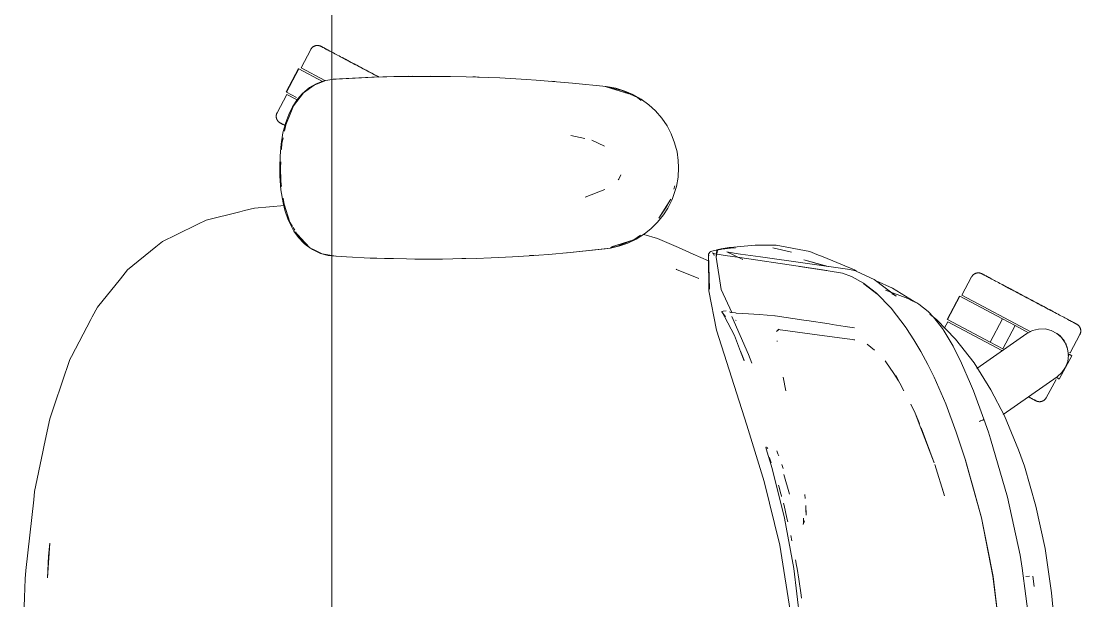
# Model space of a CAD drawing. Header units: millimetres. Extents: x 155927 to 295199, y -4084 to 97293.
# Drawn here: x 176316 to 176878, y 10478 to 10785 of the extents above; entities that cross this region are included whole.
import ezdxf

# ---------------------------------------------------------------- set-up
doc = ezdxf.new("R2010")
doc.units = ezdxf.units.MM
doc.header["$MEASUREMENT"] = 0
doc.layers.add('G-IMPT', color=8, linetype='CONTINUOUS', lineweight=9)
doc.layers.add('I-FURN', color=8, linetype='CONTINUOUS', lineweight=9)

msp = doc.modelspace()

# ---------------------------------------------------------------- linework, layer by layer
at = {"layer": 'G-IMPT'}
for p, q in [((176471.47, 10750.93), (176465.84, 10746.76)), ((176472.5, 10751.6), (176469.06, 10749.64)), ((176477.66, 10753.34), (176471.47, 10750.93)), ((176472.5, 10751.6), (176476.14, 10752.99)), ((176477.49, 10753.36), (176476.14, 10752.99)), ((176477.49, 10753.36), (176479.88, 10753.81)), ((176477.66, 10753.34), (176480.83, 10753.82)), ((176481.53, 10754.06), (176479.88, 10753.81)), ((176503.31, 10755.15), (176481.53, 10754.06)), ((176502.1, 10755.11), (176481.53, 10754.06)), ((176481.53, 10754.06), (176483.13, 10754.17)), ((176503.31, 10755.15), (176483.13, 10754.17)), ((176523.5, 10755.61), (176502.1, 10755.11)), ((176513.66, 10755.45), (176502.1, 10755.11)), ((176502.1, 10755.11), (176503.31, 10755.15)), ((176523.5, 10755.61), (176503.31, 10755.15)), ((176513.66, 10755.45), (176532.89, 10755.65)), ((176523.5, 10755.61), (176513.66, 10755.45)), ((176543.68, 10755.57), (176513.66, 10755.45)), ((176521.46, 10755.59), (176519.55, 10755.52)), ((176523.5, 10755.57), (176521.46, 10755.59)), ((176543.68, 10755.57), (176523.5, 10755.61)), ((176543.68, 10755.57), (176532.89, 10755.65)), ((176543.68, 10755.57), (176552.1, 10755.4)), ((176563.86, 10755.01), (176552.1, 10755.4)), ((176557.04, 10755.26), (176555.54, 10755.28)), ((176558.97, 10755.15), (176557.04, 10755.26)), ((176563.86, 10755.01), (176569.88, 10754.76)), ((176584.02, 10753.95), (176569.88, 10754.76)), ((176589.11, 10753.62), (176584.02, 10753.95)), ((176589.11, 10753.62), (176604.17, 10752.37)), ((176597.29, 10752.97), (176598.97, 10752.8)), ((176604.17, 10752.37), (176608.3, 10752.03)), ((176608.3, 10752.03), (176626.22, 10750.12)), ((176465.84, 10746.76), (176460.63, 10739.97)), ((176462.66, 10743.53), (176465.32, 10746.57)), ((176469.06, 10749.64), (176465.32, 10746.57)), ((176625.71, 10750.12), (176638.17, 10746.29)), ((176625.71, 10750.12), (176629.03, 10749.21)), ((176626.22, 10750.12), (176631.27, 10749.23)), ((176634.68, 10748.08), (176626.28, 10749.99)), ((176638.17, 10746.29), (176629.03, 10749.21)), ((176636.13, 10747.76), (176631.27, 10749.23)), ((176634.68, 10748.08), (176642.74, 10744.34)), ((176640.37, 10745.95), (176636.13, 10747.76)), ((176640.37, 10745.95), (176644.81, 10743.44)), ((176460.63, 10739.97), (176458.79, 10735.58)), ((176460, 10739.48), (176462.66, 10743.53)), ((176644.85, 10742.75), (176642.74, 10744.34)), ((176648.89, 10740.44), (176644.81, 10743.44)), ((176648.89, 10740.44), (176652.33, 10737.28)), ((176456.43, 10731.07), (176458.02, 10735.41)), ((176456.46, 10729.96), (176458.79, 10735.58)), ((176460, 10739.48), (176458.02, 10735.41)), ((176655.65, 10733.44), (176652.33, 10737.28)), ((176456.43, 10731.07), (176455, 10725.59)), ((176456.46, 10729.96), (176455.75, 10726.49)), ((176658.48, 10729.27), (176655.65, 10733.44)), ((176658.48, 10729.27), (176660.67, 10725.11)), ((176454, 10719.66), (176455, 10725.59)), ((176455.03, 10722.98), (176454.42, 10720)), ((176607.51, 10724.15), (176614.94, 10722.58)), ((176660.67, 10725.11), (176662.51, 10720.4)), ((176454, 10719.66), (176453.44, 10713.51)), ((176454.42, 10720), (176454.22, 10716.79)), ((176625.34, 10718.55), (176618.56, 10721.82)), ((176663.77, 10715.53), (176662.51, 10720.4)), ((176453.26, 10707.17), (176453.44, 10713.51)), ((176663.77, 10715.53), (176664.42, 10711.02)), ((176453.35, 10702.66), (176453.26, 10707.17)), ((176453.82, 10710.28), (176453.63, 10707.17)), ((176453.86, 10700.01), (176453.63, 10707.17)), ((176664.59, 10707.17), (176664.29, 10702.13)), ((176664.59, 10707.17), (176664.42, 10711.02)), ((176453.35, 10702.66), (176453.92, 10695.35)), ((176632.96, 10701.12), (176632.66, 10700.67)), ((176633.97, 10703.34), (176632.96, 10701.12)), ((176664.29, 10702.13), (176663.41, 10697.18)), ((176453.86, 10700.01), (176454.26, 10697.22)), ((176455.04, 10688.59), (176453.92, 10695.35)), ((176615.01, 10691.45), (176625.43, 10695.6)), ((176661.14, 10690.28), (176662.85, 10695.05)), ((176662.15, 10695.83), (176662.67, 10697.52)), ((176663.41, 10697.18), (176662.85, 10695.05)), ((176455.13, 10691.04), (176455.59, 10687.75)), ((176660.49, 10690.38), (176654.17, 10680.43)), ((176660.49, 10690.38), (176658.33, 10686.7)), ((176661.14, 10690.28), (176658.9, 10685.77)), ((176414.24, 10679.4), (176432.18, 10683.8)), ((176432.18, 10683.8), (176434.55, 10684.38)), ((176439.84, 10685.68), (176434.55, 10684.38)), ((176455.72, 10687.13), (176439.84, 10685.68)), ((176456.02, 10684.66), (176455.04, 10688.59)), ((176455.59, 10687.75), (176458.62, 10678.35)), ((176456.02, 10684.66), (176457.76, 10679.57)), ((176658.33, 10686.7), (176654.17, 10680.43)), ((176658.9, 10685.77), (176656.63, 10682.22)), ((176409.88, 10677.25), (176414.24, 10679.4)), ((176457.76, 10679.57), (176459.96, 10674.94)), ((176458.62, 10678.35), (176460.09, 10675.9)), ((176653.44, 10678.25), (176649.84, 10674.7)), ((176653.44, 10678.25), (176656.63, 10682.22)), ((176409.88, 10677.25), (176398.41, 10671.61)), ((176459.96, 10674.94), (176460.77, 10673.56)), ((176460.37, 10675.43), (176461.23, 10673.99)), ((176463.21, 10670.11), (176460.77, 10673.56)), ((176461.7, 10673.21), (176463.58, 10670.05)), ((176462.39, 10672.14), (176463.67, 10670.67)), ((176462.39, 10672.14), (176469.29, 10664.75)), ((176649.84, 10674.7), (176646.53, 10672.08)), ((176387.59, 10665.11), (176391.24, 10668.08)), ((176391.24, 10668.08), (176398.41, 10671.61)), ((176466.08, 10667.06), (176463.21, 10670.11)), ((176463.58, 10670.05), (176469.29, 10664.75)), ((176463.8, 10670.52), (176466.88, 10666.98)), ((176466.08, 10667.06), (176467.4, 10665.93)), ((176469.29, 10664.75), (176466.88, 10666.98)), ((176640.88, 10668.95), (176629.03, 10665.14)), ((176638.17, 10668.05), (176629.03, 10665.14)), ((176631.66, 10665.35), (176639.84, 10668.55)), ((176637.62, 10667.16), (176633.49, 10665.71)), ((176642.2, 10669.35), (176637.62, 10667.16)), ((176640.88, 10668.95), (176638.17, 10668.05)), ((176640.17, 10668.68), (176640.88, 10668.95)), ((176640.88, 10668.95), (176644.46, 10671.38)), ((176642.2, 10669.35), (176646.53, 10672.08)), ((176653.36, 10669.63), (176646.21, 10671.7)), ((176653.36, 10669.63), (176664.49, 10664.78)), ((176387.59, 10665.11), (176372.64, 10652.94)), ((176470.62, 10663.72), (176467.4, 10665.93)), ((176471.53, 10663.64), (176469.29, 10664.75)), ((176470.62, 10663.72), (176474.95, 10661.74)), ((176471.53, 10663.64), (176475.79, 10661.54)), ((176478.9, 10660.67), (176474.95, 10661.74)), ((176475.79, 10661.54), (176480.83, 10660.6)), ((176585.41, 10660.49), (176595.69, 10661.22)), ((176607.09, 10662.2), (176595.69, 10661.22)), ((176628.53, 10664.55), (176605.57, 10662.1)), ((176605.57, 10662.1), (176625.71, 10664.22)), ((176628.53, 10664.55), (176607.09, 10662.2)), ((176628.53, 10664.55), (176625.71, 10664.22)), ((176628.53, 10664.55), (176633.49, 10665.71)), ((176628.6, 10664.77), (176631.66, 10665.35)), ((176664.49, 10664.78), (176672.32, 10661.36)), ((176672.32, 10661.36), (176680.49, 10657.79)), ((176680.35, 10661.34), (176680.75, 10661.92)), ((176680.35, 10661.34), (176680.54, 10660.48)), ((176680.97, 10642.78), (176680.38, 10661.22)), ((176680.38, 10661.22), (176680.48, 10660.76)), ((176681.12, 10662.41), (176680.75, 10661.92)), ((176681.12, 10662.41), (176681.66, 10662.73)), ((176683.52, 10663.28), (176681.66, 10662.73)), ((176683.01, 10661.69), (176682.51, 10662.08)), ((176683.61, 10661.52), (176682.51, 10662.08)), ((176683.61, 10661.52), (176682.99, 10661.69)), ((176682.99, 10661.69), (176689.26, 10660.59)), ((176683.33, 10661.15), (176683.01, 10661.69)), ((176683.33, 10661.15), (176683.41, 10660.65)), ((176686.8, 10663.82), (176683.52, 10663.28)), ((176685.13, 10663.22), (176684.44, 10659.64)), ((176684.5, 10659.68), (176684.89, 10663.63)), ((176685.13, 10663.22), (176684.5, 10659.68)), ((176687.21, 10664.08), (176684.89, 10663.63)), ((176686.8, 10663.82), (176687.42, 10663.89)), ((176687.21, 10664.08), (176691.46, 10664.89)), ((176692.1, 10664.41), (176687.42, 10663.89)), ((176698.66, 10658.49), (176690.23, 10662.49)), ((176690.23, 10662.49), (176691.09, 10662.35)), ((176691.09, 10662.35), (176696.11, 10661.52)), ((176691.93, 10664.93), (176691.46, 10664.89)), ((176701.26, 10665.73), (176691.93, 10664.93)), ((176692.1, 10664.41), (176694.69, 10664.62)), ((176696.11, 10661.52), (176697.41, 10661.3)), ((176708.07, 10659.86), (176697.41, 10661.3)), ((176701.26, 10665.73), (176705.21, 10666.07)), ((176705.21, 10666.07), (176709.38, 10666.07)), ((176716.35, 10666.05), (176709.38, 10666.07)), ((176714.49, 10664.64), (176723.79, 10662.59)), ((176716.35, 10666.05), (176734.05, 10662.81)), ((176723.79, 10662.59), (176724.37, 10662.44)), ((176734.05, 10662.81), (176737.91, 10661.21)), ((176741.27, 10659.82), (176737.91, 10661.21)), ((176480.83, 10660.43), (176478.9, 10660.67)), ((176480.83, 10660.6), (176483.13, 10660.17)), ((176482.91, 10660.17), (176480.83, 10660.43)), ((176488.57, 10659.89), (176482.91, 10660.17)), ((176488.57, 10659.89), (176501.13, 10659.27)), ((176504.68, 10659.15), (176501.13, 10659.27)), ((176520.35, 10658.77), (176504.68, 10659.15)), ((176508.72, 10659.06), (176511.4, 10658.95)), ((176513.62, 10658.95), (176511.4, 10658.95)), ((176520.35, 10658.77), (176524.86, 10658.72)), ((176524.86, 10658.72), (176539.57, 10658.73)), ((176545.04, 10658.8), (176539.57, 10658.73)), ((176545.04, 10658.8), (176557.35, 10659.09)), ((176551.82, 10658.93), (176549.74, 10658.93)), ((176565.23, 10659.39), (176557.35, 10659.09)), ((176565.23, 10659.39), (176576.54, 10659.93)), ((176585.41, 10660.49), (176576.54, 10659.93)), ((176587.45, 10660.62), (176585.55, 10660.53)), ((176587.45, 10660.62), (176588.87, 10660.76)), ((176680.97, 10642.78), (176680.48, 10660.76)), ((176680.53, 10641.89), (176680.48, 10660.76)), ((176680.48, 10660.76), (176680.52, 10660.59)), ((176680.54, 10660.48), (176680.52, 10660.59)), ((176687.16, 10642.59), (176684.44, 10659.64)), ((176697.11, 10659.47), (176689.26, 10660.59)), ((176727.98, 10654.92), (176697.11, 10659.47)), ((176708.07, 10659.86), (176755.29, 10653.19)), ((176730.87, 10658.31), (176742.76, 10654.96)), ((176730.87, 10658.31), (176743.82, 10654.81)), ((176757.72, 10653.03), (176741.27, 10659.82)), ((176372.64, 10652.94), (176368.88, 10648.27)), ((176663.26, 10653.35), (176663.53, 10653.25)), ((176675.38, 10648.33), (176663.53, 10653.25)), ((176727.98, 10654.92), (176743.17, 10652.59)), ((176728.59, 10654.82), (176743.75, 10652.53)), ((176728.59, 10654.82), (176743.17, 10652.59)), ((176751.42, 10651.22), (176743.75, 10652.53)), ((176756.21, 10649.47), (176751.42, 10651.22)), ((176755.29, 10653.19), (176758.28, 10652.54)), ((176758.89, 10652.26), (176757.72, 10653.03)), ((176761.65, 10650.97), (176758.28, 10652.54)), ((176768.22, 10647.91), (176761.65, 10650.97)), ((176356.68, 10633.14), (176368.88, 10648.27)), ((176756.21, 10649.47), (176756.63, 10649.26)), ((176762.47, 10645.97), (176756.63, 10649.26)), ((176769.43, 10640.55), (176762.47, 10645.97)), ((176762.69, 10645.64), (176769.64, 10640.25)), ((176762.69, 10645.64), (176766.07, 10643.05)), ((176779.87, 10638.99), (176768.22, 10647.91)), ((176777.98, 10643.28), (176769.35, 10647.26)), ((176684.72, 10620.94), (176680.53, 10641.89)), ((176687.16, 10642.59), (176692.74, 10630.3)), ((176769.64, 10640.25), (176766.07, 10643.05)), ((176769.43, 10640.55), (176777.17, 10632.65)), ((176774.22, 10642.23), (176786.12, 10637.72)), ((176779.87, 10638.99), (176777.53, 10640.33)), ((176789.43, 10636.16), (176777.98, 10643.28)), ((176356.68, 10633.14), (176353.97, 10628.01)), ((176788.35, 10636.64), (176786.12, 10637.72)), ((176790.79, 10635.47), (176788.35, 10636.64)), ((176789.43, 10636.16), (176790.2, 10635.66)), ((176790.79, 10635.47), (176791.92, 10634.86)), ((176791.92, 10634.86), (176796.79, 10630.99)), ((176353.24, 10626.63), (176353.97, 10628.01)), ((176687.52, 10630.79), (176687.48, 10630.62)), ((176687.54, 10630.91), (176687.52, 10630.79)), ((176687.52, 10630.79), (176689.36, 10628.08)), ((176687.52, 10630.79), (176688.87, 10628.33)), ((176688.23, 10631.06), (176687.54, 10630.91)), ((176689.76, 10631.23), (176688.23, 10631.06)), ((176694.15, 10618.22), (176688.87, 10628.33)), ((176691.5, 10630.75), (176692.27, 10630.47)), ((176692.33, 10630.45), (176692.27, 10630.47)), ((176694.79, 10630.17), (176692.33, 10630.45)), ((176701.7, 10608.12), (176692.77, 10628.27)), ((176694.79, 10630.17), (176695.16, 10630.12)), ((176698.57, 10629.87), (176695.16, 10630.12)), ((176698.57, 10629.87), (176707.42, 10629.24)), ((176715.66, 10628.62), (176707.42, 10629.24)), ((176715.74, 10628.61), (176715.66, 10628.62)), ((176715.74, 10628.61), (176730.96, 10626.4)), ((176777.17, 10632.65), (176785.19, 10622.21)), ((176799.68, 10627.97), (176796.79, 10630.99)), ((176797.68, 10629.55), (176801.35, 10626.55)), ((176799.68, 10627.97), (176804.4, 10621.84)), ((176353.24, 10626.63), (176342.94, 10607.12)), ((176695.15, 10626.1), (176694.71, 10626.37)), ((176730.96, 10626.4), (176732.51, 10626.15)), ((176732.51, 10626.15), (176744.28, 10624.29)), ((176745.94, 10624.03), (176744.28, 10624.29)), ((176752.78, 10622.96), (176745.94, 10624.03)), ((176752.78, 10622.96), (176757.85, 10622.22)), ((176785.19, 10622.21), (176785.36, 10621.96)), ((176789.24, 10615.86), (176785.36, 10621.96)), ((176801.35, 10626.55), (176811.31, 10616.25)), ((176804.4, 10621.84), (176805.26, 10620.55)), ((176700.71, 10570.7), (176684.72, 10620.94)), ((176694.15, 10618.22), (176697.4, 10609.75)), ((176716.4, 10620.23), (176717.96, 10621.47)), ((176717.25, 10621.35), (176717.52, 10621.39)), ((176744.59, 10617.61), (176717.25, 10621.35)), ((176717.75, 10621.44), (176717.52, 10621.39)), ((176744.59, 10617.61), (176757.94, 10615.83)), ((176809.99, 10612.55), (176805.26, 10620.55)), ((176821.12, 10603.65), (176811.31, 10616.25)), ((176716.75, 10615.28), (176716.8, 10614.93)), ((176757.94, 10615.83), (176757.47, 10615.97)), ((176768.44, 10610.33), (176764.53, 10613.67)), ((176789.24, 10615.86), (176793.01, 10609.63)), ((176814.3, 10603.94), (176809.99, 10612.55)), ((176814.52, 10603.5), (176809.99, 10612.55)), ((176809.99, 10612.55), (176810.3, 10611.95)), ((176814.52, 10603.5), (176810.3, 10611.95)), ((176333.92, 10581.38), (176342.07, 10605.46)), ((176342.94, 10607.12), (176342.07, 10605.46)), ((176699.42, 10604.85), (176697.39, 10609.96)), ((176697.39, 10609.96), (176699.19, 10605.43)), ((176697.4, 10609.75), (176699.42, 10604.85)), ((176703.44, 10603.53), (176701.7, 10608.12)), ((176774.71, 10603.7), (176773.96, 10604.8)), ((176796.58, 10602.84), (176793.01, 10609.63)), ((176778.21, 10598.56), (176774.71, 10603.7)), ((176796.58, 10602.84), (176799.97, 10596.11)), ((176814.3, 10603.94), (176814.52, 10603.5)), ((176814.52, 10603.5), (176819.29, 10592.54)), ((176821.12, 10603.65), (176830.09, 10589.36)), ((176721.43, 10588.81), (176720.02, 10596.06)), ((176778.6, 10597.99), (176778.21, 10598.56)), ((176781.16, 10594.23), (176778.6, 10597.99)), ((176781.16, 10594.23), (176779.66, 10597)), ((176783.84, 10588.9), (176779.66, 10597)), ((176806.14, 10581.89), (176799.97, 10596.11)), ((176819.29, 10592.54), (176820.77, 10588.86)), ((176820.77, 10588.86), (176826.34, 10573.9)), ((176830.09, 10589.36), (176837.18, 10575.58)), ((176333.92, 10581.38), (176331.4, 10573.94)), ((176787.72, 10581.86), (176789.91, 10577.01)), ((176789.91, 10577.01), (176792.22, 10571.56)), ((176789.91, 10577.01), (176792.64, 10569.93)), ((176806.14, 10581.89), (176811.6, 10567.01)), ((176328.53, 10560.12), (176331.4, 10573.94)), ((176825.08, 10573.11), (176824.02, 10572.69)), ((176824.02, 10572.69), (176824.61, 10572.91)), ((176825.08, 10573.11), (176824.61, 10572.91)), ((176825.08, 10573.11), (176825.9, 10573.5)), ((176825.08, 10573.11), (176825.72, 10573.39)), ((176825.72, 10573.39), (176825.9, 10573.5)), ((176826.31, 10573.76), (176825.9, 10573.5)), ((176825.9, 10573.5), (176826.3, 10573.72)), ((176826.31, 10573.76), (176826.3, 10573.72)), ((176826.34, 10573.9), (176826.31, 10573.76)), ((176826.31, 10573.76), (176826.31, 10573.9)), ((176826.31, 10573.9), (176828.71, 10566.96)), ((176844.7, 10557.61), (176837.18, 10575.58)), ((176700.71, 10570.7), (176709.89, 10540.72)), ((176793.3, 10568.2), (176792.64, 10569.93)), ((176800.01, 10550.75), (176793.19, 10569.16)), ((176800.01, 10550.75), (176793.3, 10568.2)), ((176816.61, 10552.09), (176811.6, 10567.01)), ((176829.91, 10563.36), (176828.71, 10566.96)), ((176327.77, 10556.44), (176328.53, 10560.12)), ((176838.85, 10532.53), (176829.91, 10563.36)), ((176327.77, 10556.44), (176323.42, 10535.49)), ((176710.94, 10559.13), (176710.85, 10558.89)), ((176710.85, 10558.89), (176710.91, 10558.67)), ((176710.91, 10558.67), (176710.98, 10558.37)), ((176710.98, 10558.37), (176711.05, 10558.1)), ((176714.12, 10547.67), (176711.05, 10558.1)), ((176711.94, 10558.36), (176711.33, 10558.74)), ((176711.94, 10558.36), (176711.73, 10558.5)), ((176717.25, 10555.42), (176716.64, 10557.08)), ((176717.25, 10555.42), (176717.62, 10554.41)), ((176847.77, 10548.87), (176844.7, 10557.61)), ((176712.96, 10552.87), (176712.72, 10553.53)), ((176712.96, 10552.87), (176713.71, 10550.77)), ((176719.96, 10547.66), (176719.24, 10549.88)), ((176805.54, 10533.28), (176800.29, 10549.77)), ((176820.34, 10538.84), (176816.57, 10552)), ((176824.99, 10521.59), (176816.57, 10552)), ((176824.99, 10521.59), (176816.61, 10552.09)), ((176847.77, 10548.87), (176853.95, 10527.63)), ((176720.67, 10521.35), (176714.12, 10547.67)), ((176720.41, 10544.57), (176723.34, 10534.11)), ((176718.21, 10507.04), (176709.89, 10540.72)), ((176717.7, 10538.25), (176717.5, 10538.93)), ((176718.82, 10534.25), (176717.7, 10538.25)), ((176820.34, 10538.84), (176824.99, 10521.59)), ((176323.42, 10535.49), (176322.93, 10531.08)), ((176718.82, 10534.25), (176719.14, 10533.11)), ((176719.14, 10533.11), (176719.18, 10532.93)), ((176731.7, 10531.86), (176731.48, 10533.95)), ((176805.54, 10533.28), (176804.47, 10536.72)), ((176838.85, 10532.53), (176845.52, 10501.74)), ((176318.8, 10493.63), (176322.93, 10531.08)), ((176720.44, 10528.09), (176720.1, 10529.39)), ((176720.44, 10528.09), (176721.99, 10521.34)), ((176732.1, 10523), (176732.01, 10528.06)), ((176732.01, 10528.06), (176732.09, 10525.79)), ((176853.95, 10527.63), (176858.76, 10505.27)), ((176720.67, 10521.35), (176725.6, 10494.69)), ((176722.45, 10519.36), (176721.99, 10521.34)), ((176730.77, 10519), (176730.81, 10521.3)), ((176730.82, 10521.16), (176730.81, 10521.3)), ((176732.1, 10523), (176732.09, 10525.79)), ((176824.99, 10521.59), (176831.17, 10490.47)), ((176824.99, 10521.59), (176828.07, 10506.57)), ((176824.99, 10521.59), (176831.16, 10490.55)), ((176730.56, 10517.95), (176731.24, 10519.9)), ((176730.77, 10519), (176730.56, 10517.95)), ((176724.65, 10509.32), (176724.11, 10512.13)), ((176330.2, 10489.79), (176331.45, 10508.07)), ((176331.45, 10508.07), (176330.84, 10501.13)), ((176718.21, 10507.04), (176724.2, 10469.12)), ((176831.17, 10490.47), (176828.07, 10506.57)), ((176858.76, 10505.27), (176862.25, 10481.85)), ((176330.2, 10489.79), (176330.84, 10501.13)), ((176726.57, 10499.21), (176727.13, 10496.31)), ((176846.7, 10494.82), (176845.52, 10501.74)), ((176318.8, 10493.63), (176318.32, 10489.26)), ((176725.6, 10494.69), (176728.9, 10467.77)), ((176727.37, 10494.68), (176727.13, 10496.31)), ((176728.22, 10489.06), (176727.37, 10494.68)), ((176850.52, 10464.65), (176846.7, 10494.82)), ((176318, 10479.32), (176318.32, 10489.26)), ((176728.22, 10489.06), (176729.52, 10480.53)), ((176834.99, 10458.95), (176831.16, 10490.55)), ((176834.95, 10458.91), (176831.17, 10490.47)), ((176831.17, 10490.47), (176833.11, 10474.99)), ((176848.5, 10490.51), (176850.59, 10490.58)), ((176850.59, 10490.58), (176850.48, 10490.58)), ((176852.35, 10490.55), (176853, 10485.14)), ((176862.25, 10481.85), (176864.51, 10456.28)), ((176318, 10479.32), (176316.29, 10427.14)), ((176729.52, 10480.53), (176729.7, 10478.87))]:
    msp.add_line(p, q, dxfattribs=at)
at = {"layer": 'I-FURN'}
for p, q in [((176480.83, 9382.71), (176480.83, 10982.71)), ((176480.83, 10982.71), (176480.83, 9382.71)), ((176469.7, 10769.8), (176464.55, 10760.12)), ((176469.7, 10769.8), (176469.78, 10769.94)), ((176469.78, 10769.94), (176469.86, 10770.08)), ((176469.86, 10770.08), (176469.95, 10770.21)), ((176469.95, 10770.21), (176470.04, 10770.35)), ((176470.04, 10770.35), (176470.14, 10770.47)), ((176470.14, 10770.47), (176470.25, 10770.59)), ((176470.25, 10770.59), (176470.36, 10770.71)), ((176470.36, 10770.71), (176470.47, 10770.83)), ((176470.47, 10770.83), (176470.59, 10770.93)), ((176470.59, 10770.93), (176470.71, 10771.04)), ((176470.71, 10771.04), (176470.84, 10771.14)), ((176470.84, 10771.14), (176470.97, 10771.23)), ((176470.97, 10771.23), (176471.11, 10771.32)), ((176471.11, 10771.32), (176471.25, 10771.4)), ((176471.25, 10771.4), (176471.39, 10771.48)), ((176471.39, 10771.48), (176471.53, 10771.55)), ((176471.53, 10771.55), (176471.68, 10771.62)), ((176471.68, 10771.62), (176471.83, 10771.68)), ((176471.83, 10771.68), (176471.98, 10771.73)), ((176471.98, 10771.73), (176472.13, 10771.78)), ((176472.13, 10771.78), (176472.29, 10771.82)), ((176472.29, 10771.82), (176472.45, 10771.86)), ((176472.45, 10771.86), (176472.6, 10771.89)), ((176472.6, 10771.89), (176472.76, 10771.91)), ((176472.76, 10771.91), (176472.92, 10771.93)), ((176472.92, 10771.93), (176473.09, 10771.94)), ((176473.09, 10771.94), (176473.25, 10771.94)), ((176473.25, 10771.94), (176473.41, 10771.94)), ((176473.41, 10771.94), (176473.57, 10771.93)), ((176473.57, 10771.93), (176473.73, 10771.91)), ((176473.73, 10771.91), (176473.89, 10771.89)), ((176473.89, 10771.89), (176474.05, 10771.86)), ((176474.05, 10771.86), (176474.2, 10771.83)), ((176474.2, 10771.83), (176474.36, 10771.79)), ((176474.36, 10771.79), (176474.51, 10771.74)), ((176474.51, 10771.74), (176474.67, 10771.69)), ((176474.67, 10771.69), (176474.82, 10771.63)), ((176474.82, 10771.63), (176474.96, 10771.56)), ((176474.96, 10771.56), (176475.11, 10771.49)), ((176475.11, 10771.49), (176475.15, 10771.47)), ((176475.15, 10771.47), (176475.17, 10771.46)), ((176475.19, 10771.44), (176475.15, 10771.47)), ((176475.15, 10771.47), (176475.15, 10771.47)), ((176475.17, 10771.46), (176475.23, 10771.43)), ((176475.28, 10771.4), (176475.19, 10771.44)), ((176475.23, 10771.43), (176475.33, 10771.37)), ((176475.4, 10771.34), (176475.28, 10771.4)), ((176475.33, 10771.37), (176475.47, 10771.3)), ((176475.56, 10771.25), (176475.4, 10771.34)), ((176475.47, 10771.3), (176475.65, 10771.2)), ((176475.76, 10771.14), (176475.56, 10771.25)), ((176475.65, 10771.2), (176475.87, 10771.09)), ((176476, 10771.01), (176475.76, 10771.14)), ((176475.87, 10771.09), (176476.13, 10770.95)), ((176476.28, 10770.87), (176476, 10771.01)), ((176476.13, 10770.95), (176476.42, 10770.79)), ((176476.6, 10770.7), (176476.28, 10770.87)), ((176476.42, 10770.79), (176476.76, 10770.61)), ((176476.96, 10770.51), (176476.6, 10770.7)), ((176476.76, 10770.61), (176477.13, 10770.41)), ((176477.35, 10770.3), (176476.96, 10770.51)), ((176477.13, 10770.41), (176477.54, 10770.2)), ((176477.78, 10770.07), (176477.35, 10770.3)), ((176477.54, 10770.2), (176477.99, 10769.96)), ((176478.24, 10769.82), (176477.78, 10770.07)), ((176477.99, 10769.96), (176478.47, 10769.7)), ((176478.74, 10769.56), (176478.24, 10769.82)), ((176478.47, 10769.7), (176478.99, 10769.43)), ((176479.28, 10769.27), (176478.74, 10769.56)), ((176478.99, 10769.43), (176479.54, 10769.13)), ((176479.85, 10768.97), (176479.28, 10769.27)), ((176479.54, 10769.13), (176480.12, 10768.82)), ((176480.45, 10768.65), (176479.85, 10768.97)), ((176481.08, 10768.31), (176480.45, 10768.65)), ((176481.75, 10767.96), (176481.08, 10768.31)), ((176482.44, 10767.59), (176481.75, 10767.96)), ((176483.16, 10767.21), (176482.44, 10767.59)), ((176483.91, 10766.81), (176483.16, 10767.21)), ((176484.69, 10766.39), (176483.91, 10766.81)), ((176485.49, 10765.97), (176484.69, 10766.39)), ((176486.32, 10765.53), (176485.49, 10765.97)), ((176485.87, 10765.77), (176486.7, 10765.32)), ((176487.16, 10765.08), (176486.32, 10765.53)), ((176486.7, 10765.32), (176487.56, 10764.87)), ((176488.03, 10764.62), (176487.16, 10765.08)), ((176487.56, 10764.87), (176488.44, 10764.4)), ((176488.92, 10764.15), (176488.03, 10764.62)), ((176488.44, 10764.4), (176489.33, 10763.93)), ((176489.82, 10763.67), (176488.92, 10764.15)), ((176489.33, 10763.93), (176490.25, 10763.44)), ((176490.75, 10763.17), (176489.82, 10763.67)), ((176490.25, 10763.44), (176491.18, 10762.95)), ((176491.68, 10762.68), (176490.75, 10763.17)), ((176491.18, 10762.95), (176492.12, 10762.44)), ((176492.64, 10762.17), (176491.68, 10762.68)), ((176492.12, 10762.44), (176493.08, 10761.94)), ((176493.6, 10761.66), (176492.64, 10762.17)), ((176463.25, 10759.67), (176456.68, 10747.31)), ((176456.85, 10747.22), (176463.42, 10759.58)), ((176463.42, 10759.58), (176475.93, 10752.93)), ((176477.21, 10753.38), (176464.55, 10760.12)), ((176493.08, 10761.94), (176494.05, 10761.42)), ((176494.57, 10761.14), (176493.6, 10761.66)), ((176494.05, 10761.42), (176495.02, 10760.9)), ((176495.56, 10760.62), (176494.57, 10761.14)), ((176495.02, 10760.9), (176496.01, 10760.37)), ((176496.55, 10760.09), (176495.56, 10760.62)), ((176496.01, 10760.37), (176497.01, 10759.85)), ((176497.54, 10759.56), (176496.55, 10760.09)), ((176497.01, 10759.85), (176498.01, 10759.31)), ((176498.55, 10759.03), (176497.54, 10759.56)), ((176498.01, 10759.31), (176499.01, 10758.78)), ((176499.55, 10758.49), (176498.55, 10759.03)), ((176499.01, 10758.78), (176500.01, 10758.25)), ((176500.56, 10757.96), (176499.55, 10758.49)), ((176500.01, 10758.25), (176501.02, 10757.71)), ((176501.56, 10757.42), (176500.56, 10757.96)), ((176501.02, 10757.71), (176502.02, 10757.18)), ((176502.56, 10756.89), (176501.56, 10757.42)), ((176502.02, 10757.18), (176503.02, 10756.65)), ((176503.56, 10756.36), (176502.56, 10756.89)), ((176503.02, 10756.65), (176504.02, 10756.12)), ((176504.56, 10755.83), (176503.56, 10756.36)), ((176504.02, 10756.12), (176505.01, 10755.59)), ((176505.54, 10755.31), (176504.56, 10755.83)), ((176505.01, 10755.59), (176506, 10755.07)), ((176457.04, 10745.99), (176451.89, 10736.3)), ((176462.14, 10744.41), (176456.85, 10747.22)), ((176462.23, 10743.23), (176457.04, 10745.99)), ((176451.41, 10734.4), (176451.42, 10734.56)), ((176451.42, 10734.24), (176451.41, 10734.4)), ((176451.42, 10734.56), (176451.43, 10734.73)), ((176451.43, 10734.08), (176451.42, 10734.24)), ((176451.43, 10734.73), (176451.44, 10734.89)), ((176451.44, 10733.92), (176451.43, 10734.08)), ((176451.44, 10734.89), (176451.46, 10735.05)), ((176451.47, 10733.76), (176451.44, 10733.92)), ((176451.46, 10735.05), (176451.49, 10735.2)), ((176451.49, 10735.2), (176451.53, 10735.36)), ((176451.53, 10735.36), (176451.57, 10735.52)), ((176451.57, 10735.52), (176451.62, 10735.67)), ((176451.62, 10735.67), (176451.67, 10735.82)), ((176451.67, 10735.82), (176451.73, 10735.97)), ((176451.73, 10735.97), (176451.79, 10736.12)), ((176451.79, 10736.12), (176451.86, 10736.27)), ((176451.86, 10736.27), (176451.89, 10736.3)), ((176451.5, 10733.6), (176451.47, 10733.76)), ((176451.53, 10733.45), (176451.5, 10733.6)), ((176451.57, 10733.29), (176451.53, 10733.45)), ((176451.62, 10733.14), (176451.57, 10733.29)), ((176451.67, 10732.98), (176451.62, 10733.14)), ((176451.73, 10732.83), (176451.67, 10732.98)), ((176451.8, 10732.69), (176451.73, 10732.83)), ((176451.87, 10732.54), (176451.8, 10732.69)), ((176451.95, 10732.4), (176451.87, 10732.54)), ((176452.03, 10732.26), (176451.95, 10732.4)), ((176452.12, 10732.13), (176452.03, 10732.26)), ((176452.22, 10732), (176452.12, 10732.13)), ((176452.32, 10731.87), (176452.22, 10732)), ((176452.42, 10731.75), (176452.32, 10731.87)), ((176452.53, 10731.63), (176452.42, 10731.75)), ((176452.64, 10731.51), (176452.53, 10731.63)), ((176452.76, 10731.4), (176452.64, 10731.51)), ((176452.88, 10731.3), (176452.76, 10731.4)), ((176453.01, 10731.2), (176452.88, 10731.3)), ((176453.14, 10731.11), (176453.01, 10731.2)), ((176453.27, 10731.02), (176453.14, 10731.11)), ((176453.41, 10730.93), (176453.27, 10731.02)), ((176453.55, 10730.85), (176453.41, 10730.93)), ((176453.56, 10730.85), (176453.55, 10730.85)), ((176453.55, 10730.85), (176453.57, 10730.84)), ((176453.6, 10730.83), (176453.56, 10730.85)), ((176453.57, 10730.84), (176453.63, 10730.81)), ((176453.68, 10730.78), (176453.6, 10730.83)), ((176453.63, 10730.81), (176453.73, 10730.76)), ((176453.8, 10730.72), (176453.68, 10730.78)), ((176453.73, 10730.76), (176453.87, 10730.68)), ((176453.96, 10730.63), (176453.8, 10730.72)), ((176453.87, 10730.68), (176454.05, 10730.59)), ((176454.17, 10730.53), (176453.96, 10730.63)), ((176454.05, 10730.59), (176454.27, 10730.47)), ((176454.41, 10730.4), (176454.17, 10730.53)), ((176454.27, 10730.47), (176454.53, 10730.33)), ((176454.69, 10730.25), (176454.41, 10730.4)), ((176454.53, 10730.33), (176454.83, 10730.17)), ((176455, 10730.08), (176454.69, 10730.25)), ((176454.83, 10730.17), (176455.16, 10730)), ((176455.36, 10729.89), (176455, 10730.08)), ((176455.16, 10730), (176455.54, 10729.8)), ((176455.75, 10729.68), (176455.36, 10729.89)), ((176455.54, 10729.8), (176455.95, 10729.58)), ((176456.18, 10729.45), (176455.75, 10729.68)), ((176820.08, 10649.66), (176820.17, 10649.79)), ((176820.17, 10649.79), (176820.27, 10649.91)), ((176820.27, 10649.91), (176820.38, 10650.03)), ((176820.38, 10650.03), (176820.49, 10650.15)), ((176820.49, 10650.15), (176820.6, 10650.27)), ((176820.6, 10650.27), (176820.72, 10650.38)), ((176820.72, 10650.38), (176820.84, 10650.48)), ((176820.84, 10650.48), (176820.97, 10650.58)), ((176820.97, 10650.58), (176821.1, 10650.67)), ((176821.1, 10650.67), (176821.24, 10650.76)), ((176821.24, 10650.76), (176821.38, 10650.84)), ((176821.38, 10650.84), (176821.52, 10650.92)), ((176821.52, 10650.92), (176821.66, 10650.99)), ((176821.66, 10650.99), (176821.81, 10651.06)), ((176821.81, 10651.06), (176821.96, 10651.12)), ((176821.96, 10651.12), (176822.11, 10651.17)), ((176822.11, 10651.17), (176822.26, 10651.22)), ((176822.26, 10651.22), (176822.42, 10651.26)), ((176822.42, 10651.26), (176822.58, 10651.3)), ((176822.58, 10651.3), (176822.73, 10651.33)), ((176822.73, 10651.33), (176822.89, 10651.35)), ((176822.89, 10651.35), (176823.05, 10651.37)), ((176823.05, 10651.37), (176823.22, 10651.38)), ((176823.22, 10651.38), (176823.38, 10651.38)), ((176823.38, 10651.38), (176823.54, 10651.38)), ((176823.54, 10651.38), (176823.7, 10651.37)), ((176823.7, 10651.37), (176823.86, 10651.35)), ((176823.86, 10651.35), (176824.02, 10651.33)), ((176824.02, 10651.33), (176824.18, 10651.3)), ((176824.18, 10651.3), (176824.33, 10651.27)), ((176824.33, 10651.27), (176824.49, 10651.23)), ((176824.49, 10651.23), (176824.64, 10651.18)), ((176824.64, 10651.18), (176824.8, 10651.13)), ((176824.8, 10651.13), (176824.95, 10651.07)), ((176824.95, 10651.07), (176825.09, 10651)), ((176825.09, 10651), (176825.24, 10650.93)), ((176825.24, 10650.93), (176825.28, 10650.91)), ((176825.28, 10650.91), (176825.3, 10650.9)), ((176825.32, 10650.88), (176825.28, 10650.91)), ((176825.28, 10650.91), (176825.28, 10650.91)), ((176825.3, 10650.9), (176825.36, 10650.87)), ((176825.41, 10650.84), (176825.32, 10650.88)), ((176825.36, 10650.87), (176825.46, 10650.81)), ((176825.53, 10650.78), (176825.41, 10650.84)), ((176825.46, 10650.81), (176825.6, 10650.74)), ((176825.69, 10650.69), (176825.53, 10650.78)), ((176825.6, 10650.74), (176825.78, 10650.64)), ((176825.89, 10650.58), (176825.69, 10650.69)), ((176825.78, 10650.64), (176826, 10650.53)), ((176826.13, 10650.45), (176825.89, 10650.58)), ((176826, 10650.53), (176826.26, 10650.39)), ((176826.41, 10650.31), (176826.13, 10650.45)), ((176826.26, 10650.39), (176826.55, 10650.23)), ((176826.73, 10650.14), (176826.41, 10650.31)), ((176826.55, 10650.23), (176826.89, 10650.05)), ((176827.09, 10649.95), (176826.73, 10650.14)), ((176826.89, 10650.05), (176827.26, 10649.85)), ((176827.48, 10649.74), (176827.09, 10649.95)), ((176827.26, 10649.85), (176827.67, 10649.64)), ((176827.91, 10649.51), (176827.48, 10649.74)), ((176819.83, 10649.24), (176814.68, 10639.56)), ((176819.83, 10649.24), (176819.91, 10649.38)), ((176819.91, 10649.38), (176819.99, 10649.52)), ((176819.99, 10649.52), (176820.08, 10649.66)), ((176827.67, 10649.64), (176828.12, 10649.4)), ((176828.37, 10649.26), (176827.91, 10649.51)), ((176828.12, 10649.4), (176828.6, 10649.14)), ((176828.87, 10649), (176828.37, 10649.26)), ((176828.6, 10649.14), (176829.12, 10648.87)), ((176829.41, 10648.71), (176828.87, 10649)), ((176829.12, 10648.87), (176829.67, 10648.57)), ((176829.98, 10648.41), (176829.41, 10648.71)), ((176829.67, 10648.57), (176830.25, 10648.26)), ((176830.58, 10648.09), (176829.98, 10648.41)), ((176831.21, 10647.75), (176830.58, 10648.09)), ((176831.88, 10647.4), (176831.21, 10647.75)), ((176832.57, 10647.03), (176831.88, 10647.4)), ((176833.29, 10646.65), (176832.57, 10647.03)), ((176834.04, 10646.25), (176833.29, 10646.65)), ((176834.82, 10645.84), (176834.04, 10646.25)), ((176835.62, 10645.41), (176834.82, 10645.84)), ((176836.45, 10644.97), (176835.62, 10645.41)), ((176836, 10645.21), (176836.83, 10644.77)), ((176837.29, 10644.52), (176836.45, 10644.97)), ((176836.83, 10644.77), (176837.69, 10644.31)), ((176838.16, 10644.06), (176837.29, 10644.52)), ((176837.69, 10644.31), (176838.57, 10643.84)), ((176813.38, 10639.11), (176806.81, 10626.75)), ((176806.98, 10626.66), (176813.55, 10639.02)), ((176813.55, 10639.02), (176836.26, 10626.95)), ((176851.28, 10620.09), (176814.68, 10639.56)), ((176839.05, 10643.59), (176838.16, 10644.06)), ((176838.57, 10643.84), (176839.46, 10643.37)), ((176839.95, 10643.11), (176839.05, 10643.59)), ((176839.46, 10643.37), (176840.38, 10642.88)), ((176840.88, 10642.62), (176839.95, 10643.11)), ((176840.38, 10642.88), (176841.31, 10642.39)), ((176841.81, 10642.12), (176840.88, 10642.62)), ((176841.31, 10642.39), (176842.25, 10641.88)), ((176842.77, 10641.61), (176841.81, 10642.12)), ((176842.25, 10641.88), (176843.21, 10641.38)), ((176843.73, 10641.1), (176842.77, 10641.61)), ((176843.21, 10641.38), (176844.18, 10640.86)), ((176844.7, 10640.58), (176843.73, 10641.1)), ((176844.18, 10640.86), (176845.15, 10640.34)), ((176845.69, 10640.06), (176844.7, 10640.58)), ((176845.15, 10640.34), (176846.14, 10639.82)), ((176846.68, 10639.53), (176845.69, 10640.06)), ((176846.14, 10639.82), (176847.14, 10639.29)), ((176847.67, 10639), (176846.68, 10639.53)), ((176847.14, 10639.29), (176848.14, 10638.76)), ((176848.68, 10638.47), (176847.67, 10639)), ((176848.14, 10638.76), (176849.14, 10638.22)), ((176849.68, 10637.93), (176848.68, 10638.47)), ((176849.14, 10638.22), (176850.14, 10637.69)), ((176850.69, 10637.4), (176849.68, 10637.93)), ((176850.14, 10637.69), (176851.15, 10637.15)), ((176851.69, 10636.87), (176850.69, 10637.4)), ((176851.15, 10637.15), (176852.15, 10636.62)), ((176852.69, 10636.33), (176851.69, 10636.87)), ((176852.15, 10636.62), (176853.15, 10636.09)), ((176853.69, 10635.8), (176852.69, 10636.33)), ((176853.15, 10636.09), (176854.15, 10635.56)), ((176854.69, 10635.27), (176853.69, 10635.8)), ((176854.15, 10635.56), (176855.14, 10635.03)), ((176855.67, 10634.75), (176854.69, 10635.27)), ((176855.14, 10635.03), (176856.13, 10634.51)), ((176856.65, 10634.23), (176855.67, 10634.75)), ((176856.13, 10634.51), (176857.1, 10633.99)), ((176857.62, 10633.71), (176856.65, 10634.23)), ((176857.1, 10633.99), (176858.06, 10633.48)), ((176858.58, 10633.2), (176857.62, 10633.71)), ((176858.06, 10633.48), (176859.02, 10632.97)), ((176859.52, 10632.7), (176858.58, 10633.2)), ((176859.02, 10632.97), (176859.95, 10632.47)), ((176860.45, 10632.21), (176859.52, 10632.7)), ((176859.95, 10632.47), (176860.88, 10631.98)), ((176861.37, 10631.72), (176860.45, 10632.21)), ((176860.88, 10631.98), (176861.78, 10631.5)), ((176862.26, 10631.24), (176861.37, 10631.72)), ((176863.14, 10630.78), (176862.26, 10631.24)), ((176864, 10630.32), (176863.14, 10630.78)), ((176864.83, 10629.88), (176864, 10630.32)), ((176865.64, 10629.45), (176864.83, 10629.88)), ((176866.43, 10629.03), (176865.64, 10629.45)), ((176867.19, 10628.62), (176866.43, 10629.03)), ((176867.93, 10628.23), (176867.19, 10628.62)), ((176868.63, 10627.86), (176867.93, 10628.23)), ((176869.31, 10627.5), (176868.63, 10627.86)), ((176869.96, 10627.15), (176869.31, 10627.5)), ((176807.17, 10625.43), (176805.49, 10622.27)), ((176829.69, 10614.59), (176806.98, 10626.66)), ((176835.86, 10610.17), (176807.17, 10625.43)), ((176829.69, 10614.59), (176836.26, 10626.95)), ((176836.26, 10626.95), (176842.9, 10623.42)), ((176836.33, 10611.06), (176842.9, 10623.42)), ((176842.9, 10623.42), (176849.96, 10619.66)), ((176852.07, 10620.79), (176855.34, 10621.62)), ((176855.34, 10621.62), (176858.72, 10621.64)), ((176858.72, 10621.64), (176862, 10620.86)), ((176870.58, 10626.82), (176869.96, 10627.15)), ((176871.16, 10626.51), (176870.58, 10626.82)), ((176870.85, 10626.68), (176871.42, 10626.38)), ((176871.71, 10626.22), (176871.16, 10626.51)), ((176871.42, 10626.38), (176871.95, 10626.09)), ((176872.23, 10625.94), (176871.71, 10626.22)), ((176871.95, 10626.09), (176872.46, 10625.82)), ((176872.71, 10625.69), (176872.23, 10625.94)), ((176872.46, 10625.82), (176872.92, 10625.58)), ((176873.16, 10625.45), (176872.71, 10625.69)), ((176872.92, 10625.58), (176873.35, 10625.35)), ((176873.57, 10625.23), (176873.16, 10625.45)), ((176873.35, 10625.35), (176873.74, 10625.14)), ((176873.94, 10625.03), (176873.57, 10625.23)), ((176873.74, 10625.14), (176874.1, 10624.95)), ((176874.28, 10624.86), (176873.94, 10625.03)), ((176874.1, 10624.95), (176874.42, 10624.78)), ((176874.57, 10624.7), (176874.28, 10624.86)), ((176874.42, 10624.78), (176874.7, 10624.63)), ((176874.83, 10624.56), (176874.57, 10624.7)), ((176874.7, 10624.63), (176874.94, 10624.5)), ((176875.05, 10624.44), (176874.83, 10624.56)), ((176874.94, 10624.5), (176875.14, 10624.4)), ((176875.23, 10624.35), (176875.05, 10624.44)), ((176875.14, 10624.4), (176875.3, 10624.31)), ((176875.37, 10624.27), (176875.23, 10624.35)), ((176875.3, 10624.31), (176875.42, 10624.25)), ((176875.47, 10624.22), (176875.37, 10624.27)), ((176875.42, 10624.25), (176875.5, 10624.2)), ((176875.53, 10624.19), (176875.47, 10624.22)), ((176875.5, 10624.2), (176875.55, 10624.18)), ((176875.55, 10624.18), (176875.53, 10624.19)), ((176875.55, 10624.18), (176875.69, 10624.1)), ((176875.55, 10624.18), (176875.55, 10624.18)), ((176875.69, 10624.1), (176875.83, 10624.02)), ((176875.83, 10624.02), (176875.96, 10623.93)), ((176875.96, 10623.93), (176876.09, 10623.83)), ((176876.09, 10623.83), (176876.22, 10623.73)), ((176876.22, 10623.73), (176876.34, 10623.63)), ((176876.34, 10623.63), (176876.46, 10623.52)), ((176876.46, 10623.52), (176876.58, 10623.4)), ((176876.58, 10623.4), (176876.68, 10623.28)), ((176876.68, 10623.28), (176876.79, 10623.16)), ((176876.79, 10623.16), (176876.89, 10623.03)), ((176876.89, 10623.03), (176876.98, 10622.9)), ((176876.98, 10622.9), (176877.07, 10622.77)), ((176877.07, 10622.77), (176877.15, 10622.63)), ((176877.15, 10622.63), (176877.23, 10622.49)), ((176877.23, 10622.49), (176877.3, 10622.34)), ((176877.3, 10622.34), (176877.37, 10622.2)), ((176877.37, 10622.2), (176877.43, 10622.05)), ((176877.43, 10622.05), (176877.48, 10621.9)), ((176877.48, 10621.9), (176877.53, 10621.74)), ((176877.53, 10621.74), (176877.57, 10621.59)), ((176822.67, 10600.69), (176849.1, 10619.2)), ((176849.1, 10619.2), (176852.07, 10620.79)), ((176862, 10620.86), (176864.99, 10619.31)), ((176864.99, 10619.31), (176867.53, 10617.09)), ((176866.7, 10617.95), (176865.28, 10619.1)), ((176868.99, 10615.17), (176866.7, 10617.95)), ((176867.53, 10617.09), (176869.47, 10614.32)), ((176872.07, 10609.04), (176877.22, 10618.73)), ((176877.24, 10618.77), (176877.22, 10618.73)), ((176877.31, 10618.91), (176877.24, 10618.77)), ((176877.38, 10619.06), (176877.31, 10618.91)), ((176877.43, 10619.21), (176877.38, 10619.06)), ((176877.49, 10619.36), (176877.43, 10619.21)), ((176877.54, 10619.51), (176877.49, 10619.36)), ((176877.58, 10619.67), (176877.54, 10619.51)), ((176877.57, 10621.59), (176877.61, 10621.43)), ((176877.61, 10619.83), (176877.58, 10619.67)), ((176877.61, 10621.43), (176877.64, 10621.27)), ((176877.64, 10619.99), (176877.61, 10619.83)), ((176877.64, 10621.27), (176877.66, 10621.11)), ((176877.66, 10620.15), (176877.64, 10619.99)), ((176877.66, 10621.11), (176877.68, 10620.95)), ((176877.68, 10620.31), (176877.66, 10620.15)), ((176877.68, 10620.95), (176877.69, 10620.79)), ((176877.69, 10620.47), (176877.68, 10620.31)), ((176877.69, 10620.79), (176877.69, 10620.63)), ((176877.69, 10620.63), (176877.69, 10620.47)), ((176836.33, 10611.06), (176829.69, 10614.59)), ((176869.47, 10614.32), (176870.69, 10611.18)), ((176870.69, 10611.18), (176871.11, 10607.83)), ((176866.31, 10595.12), (176872.88, 10607.48)), ((176871.11, 10607.83), (176870.73, 10604.48)), ((176871.48, 10608.22), (176871.08, 10607.46)), ((176871.57, 10608.17), (176871.48, 10608.22)), ((176871.48, 10608.22), (176872.88, 10607.48)), ((176872.07, 10609.04), (176871.69, 10609.24)), ((176869.56, 10601.32), (176867.66, 10598.53)), ((176870.73, 10604.48), (176869.56, 10601.32)), ((176865.15, 10596.28), (176836.56, 10576.26)), ((176859.41, 10585.23), (176864.56, 10594.91)), ((176866.31, 10595.12), (176864.91, 10595.86)), ((176864.91, 10595.86), (176865, 10595.81)), ((176867.66, 10598.53), (176865.15, 10596.28)), ((176849.82, 10585.76), (176850.36, 10585.48)), ((176850.63, 10585.33), (176850.12, 10585.6)), ((176850.36, 10585.48), (176850.86, 10585.21)), ((176851.12, 10585.07), (176850.63, 10585.33)), ((176850.86, 10585.21), (176851.33, 10584.96)), ((176851.56, 10584.84), (176851.12, 10585.07)), ((176851.33, 10584.96), (176851.76, 10584.73)), ((176851.97, 10584.62), (176851.56, 10584.84)), ((176851.76, 10584.73), (176852.15, 10584.52)), ((176852.34, 10584.42), (176851.97, 10584.62)), ((176852.15, 10584.52), (176852.5, 10584.33)), ((176852.68, 10584.24), (176852.34, 10584.42)), ((176852.5, 10584.33), (176852.82, 10584.17)), ((176852.98, 10584.08), (176852.68, 10584.24)), ((176852.82, 10584.17), (176853.1, 10584.02)), ((176853.24, 10583.95), (176852.98, 10584.08)), ((176853.1, 10584.02), (176853.34, 10583.89)), ((176853.46, 10583.83), (176853.24, 10583.95)), ((176853.34, 10583.89), (176853.54, 10583.78)), ((176853.64, 10583.73), (176853.46, 10583.83)), ((176853.54, 10583.78), (176853.7, 10583.7)), ((176853.78, 10583.66), (176853.64, 10583.73)), ((176853.7, 10583.7), (176853.83, 10583.63)), ((176853.88, 10583.61), (176853.78, 10583.66)), ((176853.83, 10583.63), (176853.91, 10583.59)), ((176853.94, 10583.57), (176853.88, 10583.61)), ((176853.91, 10583.59), (176853.95, 10583.57)), ((176853.96, 10583.56), (176853.94, 10583.57)), ((176853.95, 10583.57), (176853.96, 10583.56)), ((176853.99, 10583.54), (176853.96, 10583.56)), ((176854.14, 10583.47), (176853.99, 10583.54)), ((176854.29, 10583.41), (176854.14, 10583.47)), ((176854.44, 10583.35), (176854.29, 10583.41)), ((176854.59, 10583.29), (176854.44, 10583.35)), ((176854.74, 10583.25), (176854.59, 10583.29)), ((176854.9, 10583.2), (176854.74, 10583.25)), ((176855.06, 10583.17), (176854.9, 10583.2)), ((176855.21, 10583.14), (176855.06, 10583.17)), ((176855.37, 10583.12), (176855.21, 10583.14)), ((176855.53, 10583.1), (176855.37, 10583.12)), ((176855.7, 10583.09), (176855.53, 10583.1)), ((176855.86, 10583.09), (176855.7, 10583.09)), ((176856.02, 10583.09), (176855.86, 10583.09)), ((176856.18, 10583.1), (176856.02, 10583.09)), ((176856.34, 10583.12), (176856.18, 10583.1)), ((176856.5, 10583.14), (176856.34, 10583.12)), ((176856.66, 10583.17), (176856.5, 10583.14)), ((176856.81, 10583.21), (176856.66, 10583.17)), ((176856.97, 10583.25), (176856.81, 10583.21)), ((176857.12, 10583.3), (176856.97, 10583.25)), ((176857.28, 10583.35), (176857.12, 10583.3)), ((176857.43, 10583.41), (176857.28, 10583.35)), ((176857.57, 10583.48), (176857.43, 10583.41)), ((176857.72, 10583.55), (176857.57, 10583.48)), ((176857.86, 10583.63), (176857.72, 10583.55)), ((176858, 10583.71), (176857.86, 10583.63)), ((176858.13, 10583.8), (176858, 10583.71)), ((176858.26, 10583.89), (176858.13, 10583.8)), ((176858.39, 10583.99), (176858.26, 10583.89)), ((176858.51, 10584.1), (176858.39, 10583.99)), ((176858.63, 10584.21), (176858.51, 10584.1)), ((176858.75, 10584.32), (176858.63, 10584.21)), ((176858.85, 10584.44), (176858.75, 10584.32)), ((176858.96, 10584.56), (176858.85, 10584.44)), ((176859.06, 10584.69), (176858.96, 10584.56)), ((176859.15, 10584.82), (176859.06, 10584.69)), ((176859.24, 10584.95), (176859.15, 10584.82)), ((176859.33, 10585.09), (176859.24, 10584.95)), ((176859.41, 10585.23), (176859.33, 10585.09))]:
    msp.add_line(p, q, dxfattribs=at)
for points in [[(176867.05, 10617.61), (176867.45, 10617.21), (176867.81, 10616.79), (176868.15, 10616.37)], [(176871.01, 10609.28), (176871.05, 10608.9), (176871.09, 10608.23), (176871.09, 10607.7), (176871.08, 10607.46)]]:
    msp.add_open_spline(points, degree=3, dxfattribs=at)
msp.add_open_spline([(176869.75, 10613.77), (176869.83, 10613.61), (176870.12, 10612.97), (176870.34, 10612.35), (176870.49, 10611.88)], degree=3, knots=[-0.5319761, -0.5319761, -0.5319761, -0.5319761, -0.5, -0.4, -0.4, -0.4, -0.4], dxfattribs=at)

doc.saveas('drawing.dxf')
